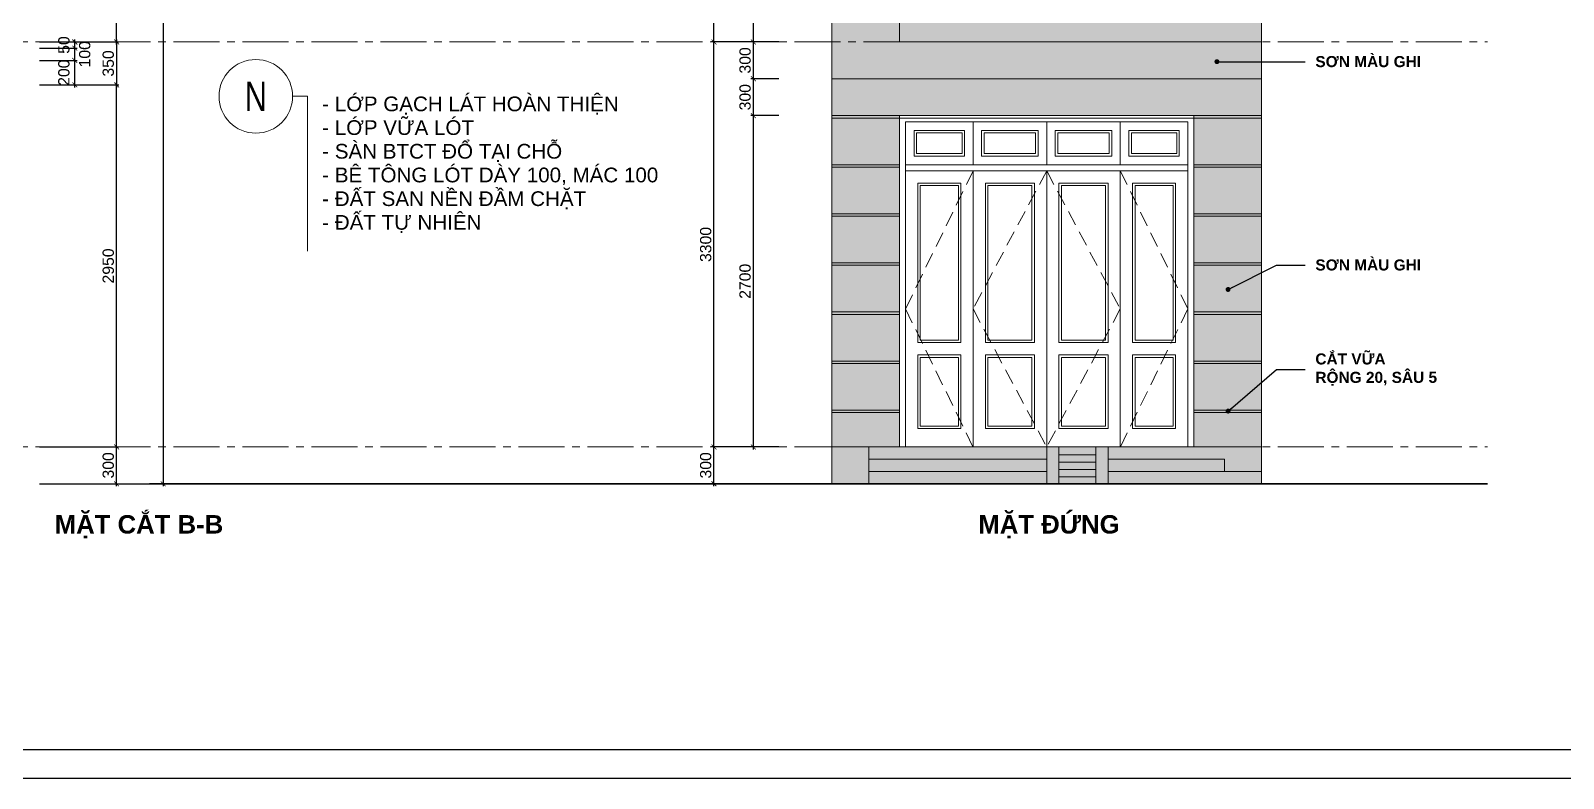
# Model space of a CAD drawing. Header units: millimetres. Extents: x 522695 to 636011, y 461124 to 505319.
# Drawn here: x 597423 to 609915, y 472365 to 478457 of the extents above; entities that cross this region are included whole.
import ezdxf
from ezdxf.enums import TextEntityAlignment as Align

# ---------------------------------------------------------------- set-up
doc = ezdxf.new("R2010")
doc.units = ezdxf.units.MM
doc.header["$LTSCALE"] = 500
doc.header["$MEASUREMENT"] = 0
doc.linetypes.add('CENTER2', pattern=[1.125, 0.75, -0.125, 0.125, -0.125])
doc.linetypes.add('DASHED2', pattern=[0.375, 0.25, -0.125])
doc.layers.get('0').update_dxf_attribs({"linetype": 'CONTINUOUS'})
doc.layers.get('DEFPOINTS').update_dxf_attribs({"color": 250, "linetype": 'CONTINUOUS'})
for name, color, linetype, lineweight in [('DH_CAT', 3, 'CONTINUOUS', 35), ('DH_HATCH', 250, 'CONTINUOUS', 5), ('DH_KHUAT', 149, 'DASHED2', 9), ('DH_KTHUOC', 8, 'CONTINUOUS', 5), ('DH_NOITHAT', 252, 'CONTINUOUS', 9), ('DH_TEXT', 4, 'CONTINUOUS', 13), ('DH_THAY', 4, 'CONTINUOUS', 13), ('DH_TRUC', 251, 'CENTER2', 5)]:
    doc.layers.add(name, color=color, linetype=linetype, lineweight=lineweight)
doc.layers.add('IN', color=5, linetype='CONTINUOUS')
doc.styles.add('arial', font='arial.ttf')
doc.styles.add('DH_ARIAL_B', font='arialbd.ttf')
doc.styles.add('DH_KITHUOC', font='arial.ttf')
doc.dimstyles.new('DH_100s', dxfattribs={"dimtxt": 230, "dimasz": 100, "dimexe": 50, "dimexo": 0, "dimgap": 50, "dimtad": 1, "dimdec": 0, "dimzin": 0, "dimdsep": 46, "dimtxsty": 'DH_KITHUOC', "dimblk1": 'ARCHTICK', "dimblk2": 'ARCHTICK', "dimsah": 1, "dimcen": 90, "dimdle": 50, "dimclrd": 8, "dimclre": 8, "dimclrt": 4, "dimadec": 0, "dimazin": 0, "dimtfac": 100, "dimtdec": 0, "dimtofl": 0, "dimtmove": 2, "dimatfit": 3, "dimldrblk": 'ARCHTICK', "dimfxl": 1, "dimtolj": 2, "dimtzin": 0, "dimarcsym": 0})

# ---------------------------------------------------------------- blocks, each defined once
blk = doc.blocks.new('KHUNGTEN_A3')
at = {"color": 3}
blk.add_lwpolyline([(0, 14850), (21000, 14850), (21000, 0), (0, 0)], close=True, dxfattribs=at)
blk.add_lwpolyline([(379.8, 14704), (20854, 14704), (20854, 146), (379.8, 146)], close=True)
blk = doc.blocks.new('_ARCHTICK')
at = {"color": 0, "linetype": 'ByBlock', "const_width": 0.15}
blk.add_lwpolyline([(-0.5, -0.5), (0.5, 0.5)], dxfattribs=at)
blk = doc.blocks.new('*D356')
at = {"layer": 'DEFPOINTS', "color": 0, "transparency": 16777216}
for p in [(597495, 475065), (598123, 475065), (597495, 474765)]:
    blk.add_point(p, dxfattribs=at)
at = {"layer": 'DH_KTHUOC', "color": 8, "lineweight": -2, "transparency": 16777216}
for p, q in [((597495, 475065), (598143, 475065)), ((598123, 474745), (598123, 475085)), ((597495, 474765), (598143, 474765))]:
    blk.add_line(p, q, dxfattribs=at)
at = {"layer": 'DH_KTHUOC', "color": 8, "lineweight": -2, "transparency": 16777216, "xscale": 40, "yscale": 40, "zscale": 40}
for p, rotation in [((598123, 475065), 90), ((598123, 474765), 270)]:
    blk.add_blockref('_ARCHTICK', p, dxfattribs=dict(at, rotation=rotation))
at = {"layer": 'DH_KTHUOC', "color": 4, "transparency": 16777216, "insert": (598056, 474915), "char_height": 92, "attachment_point": 5, "rotation": 90, "style": 'DH_KITHUOC'}
blk.add_mtext('\\A2;300', dxfattribs=at)
blk = doc.blocks.new('*D357')
at = {"layer": 'DEFPOINTS', "color": 0, "transparency": 16777216}
for p in [(597495, 478015), (598123, 478015), (597495, 475065)]:
    blk.add_point(p, dxfattribs=at)
at = {"layer": 'DH_KTHUOC', "color": 8, "lineweight": -2, "transparency": 16777216}
for p, q in [((597495, 478015), (598143, 478015)), ((598123, 475045), (598123, 478035)), ((597495, 475065), (598143, 475065))]:
    blk.add_line(p, q, dxfattribs=at)
at = {"layer": 'DH_KTHUOC', "color": 8, "lineweight": -2, "transparency": 16777216, "xscale": 40, "yscale": 40, "zscale": 40}
for p, rotation in [((598123, 478015), 90), ((598123, 475065), 270)]:
    blk.add_blockref('_ARCHTICK', p, dxfattribs=dict(at, rotation=rotation))
at = {"layer": 'DH_KTHUOC', "color": 4, "transparency": 16777216, "insert": (598056, 476540), "char_height": 92, "attachment_point": 5, "rotation": 90, "style": 'DH_KITHUOC'}
blk.add_mtext('\\A2;2950', dxfattribs=at)
blk = doc.blocks.new('*D358')
at = {"layer": 'DEFPOINTS', "color": 0, "transparency": 16777216}
for p in [(597495, 478215), (597783, 478215), (597495, 478015)]:
    blk.add_point(p, dxfattribs=at)
at = {"layer": 'DH_KTHUOC', "color": 8, "lineweight": -2, "transparency": 16777216}
for p, q in [((597495, 478215), (597803, 478215)), ((597783, 477995), (597783, 478235)), ((597495, 478015), (597803, 478015))]:
    blk.add_line(p, q, dxfattribs=at)
at = {"layer": 'DH_KTHUOC', "color": 8, "lineweight": -2, "transparency": 16777216, "xscale": 40, "yscale": 40, "zscale": 40}
for p, rotation in [((597783, 478215), 90), ((597783, 478015), 270)]:
    blk.add_blockref('_ARCHTICK', p, dxfattribs=dict(at, rotation=rotation))
at = {"layer": 'DH_KTHUOC', "color": 4, "transparency": 16777216, "insert": (597694, 478115), "char_height": 92, "attachment_point": 5, "rotation": 90, "style": 'DH_KITHUOC'}
blk.add_mtext('\\A2;200', dxfattribs=at)
blk = doc.blocks.new('*D359')
at = {"layer": 'DEFPOINTS', "color": 0, "transparency": 16777216}
for p in [(597495, 478315), (597783, 478315), (597495, 478215)]:
    blk.add_point(p, dxfattribs=at)
at = {"layer": 'DH_KTHUOC', "color": 8, "lineweight": -2, "transparency": 16777216}
for p, q in [((597495, 478315), (597803, 478315)), ((597783, 478195), (597783, 478335)), ((597495, 478215), (597803, 478215))]:
    blk.add_line(p, q, dxfattribs=at)
at = {"layer": 'DH_KTHUOC', "color": 8, "lineweight": -2, "transparency": 16777216, "xscale": 40, "yscale": 40, "zscale": 40}
for p, rotation in [((597783, 478315), 90), ((597783, 478215), 270)]:
    blk.add_blockref('_ARCHTICK', p, dxfattribs=dict(at, rotation=rotation))
at = {"layer": 'DH_KTHUOC', "color": 4, "transparency": 16777216, "insert": (597864, 478265), "char_height": 92, "attachment_point": 5, "rotation": 90, "style": 'DH_KITHUOC'}
blk.add_mtext('\\A2;100', dxfattribs=at)
blk = doc.blocks.new('*D360')
at = {"layer": 'DEFPOINTS', "color": 0, "transparency": 16777216}
for p in [(597495, 478365), (597495, 478315), (597783, 478365)]:
    blk.add_point(p, dxfattribs=at)
at = {"layer": 'DH_KTHUOC', "color": 8, "lineweight": -2, "transparency": 16777216}
for p, q in [((597495, 478365), (597803, 478365)), ((597495, 478315), (597803, 478315)), ((597783, 478295), (597783, 478385))]:
    blk.add_line(p, q, dxfattribs=at)
at = {"layer": 'DH_KTHUOC', "color": 8, "lineweight": -2, "transparency": 16777216, "xscale": 40, "yscale": 40, "zscale": 40}
for p, rotation in [((597783, 478365), 90), ((597783, 478315), 270)]:
    blk.add_blockref('_ARCHTICK', p, dxfattribs=dict(at, rotation=rotation))
at = {"layer": 'DH_KTHUOC', "color": 4, "transparency": 16777216, "insert": (597694, 478340), "char_height": 92, "attachment_point": 5, "rotation": 90, "style": 'DH_KITHUOC'}
blk.add_mtext('\\A2;50', dxfattribs=at)
blk = doc.blocks.new('*D361')
at = {"layer": 'DEFPOINTS', "color": 0, "transparency": 16777216}
for p in [(597495, 481015), (598123, 481015), (597495, 478365)]:
    blk.add_point(p, dxfattribs=at)
at = {"layer": 'DH_KTHUOC', "color": 8, "lineweight": -2, "transparency": 16777216}
for p, q in [((597495, 481015), (598143, 481015)), ((598123, 478345), (598123, 481035)), ((597495, 478365), (598143, 478365))]:
    blk.add_line(p, q, dxfattribs=at)
at = {"layer": 'DH_KTHUOC', "color": 8, "lineweight": -2, "transparency": 16777216, "xscale": 40, "yscale": 40, "zscale": 40}
for p, rotation in [((598123, 481015), 90), ((598123, 478365), 270)]:
    blk.add_blockref('_ARCHTICK', p, dxfattribs=dict(at, rotation=rotation))
at = {"layer": 'DH_KTHUOC', "color": 4, "transparency": 16777216, "insert": (598056, 479690), "char_height": 92, "attachment_point": 5, "rotation": 90, "style": 'DH_KITHUOC'}
blk.add_mtext('\\A2;2650', dxfattribs=at)
blk = doc.blocks.new('*D383')
at = {"layer": 'DEFPOINTS', "color": 0, "transparency": 16777216}
for p in [(597495, 478365), (597495, 478015), (598123, 478015)]:
    blk.add_point(p, dxfattribs=at)
at = {"layer": 'DH_KTHUOC', "color": 8, "lineweight": -2, "transparency": 16777216}
for p, q in [((597495, 478365), (598143, 478365)), ((598123, 478385), (598123, 477995)), ((597495, 478015), (598143, 478015))]:
    blk.add_line(p, q, dxfattribs=at)
at = {"layer": 'DH_KTHUOC', "color": 8, "lineweight": -2, "transparency": 16777216, "xscale": 40, "yscale": 40, "zscale": 40}
for p, rotation in [((598123, 478365), 90), ((598123, 478015), 270)]:
    blk.add_blockref('_ARCHTICK', p, dxfattribs=dict(at, rotation=rotation))
at = {"layer": 'DH_KTHUOC', "color": 4, "transparency": 16777216, "insert": (598056, 478190), "char_height": 92, "attachment_point": 5, "rotation": 90, "style": 'DH_KITHUOC'}
blk.add_mtext('\\A2;350', dxfattribs=at)
blk = doc.blocks.new('*D392')
at = {"layer": 'DEFPOINTS', "color": 0, "transparency": 16777216}
for p in [(597495, 493615), (597495, 474765), (598503, 474765)]:
    blk.add_point(p, dxfattribs=at)
at = {"layer": 'DH_KTHUOC', "color": 8, "lineweight": -2, "transparency": 16777216}
for p, q in [((597495, 493615), (598523, 493615)), ((598503, 493635), (598503, 474745)), ((597495, 474765), (598523, 474765))]:
    blk.add_line(p, q, dxfattribs=at)
at = {"layer": 'DH_KTHUOC', "color": 8, "lineweight": -2, "transparency": 16777216, "xscale": 40, "yscale": 40, "zscale": 40}
for p, rotation in [((598503, 493615), 90), ((598503, 474765), 270)]:
    blk.add_blockref('_ARCHTICK', p, dxfattribs=dict(at, rotation=rotation))
at = {"layer": 'DH_KTHUOC', "color": 4, "transparency": 16777216, "insert": (598436, 484190), "char_height": 92, "attachment_point": 5, "rotation": 90, "style": 'DH_KITHUOC'}
blk.add_mtext('\\A2;18850', dxfattribs=at)
blk = doc.blocks.new('*D677')
at = {"layer": 'DEFPOINTS', "color": 0, "transparency": 16777216}
for p in [(602992, 475065), (603520, 475065), (603520, 474765)]:
    blk.add_point(p, dxfattribs=at)
at = {"layer": 'DH_KTHUOC', "color": 8, "lineweight": -2, "transparency": 16777216}
for p, q in [((603520, 475065), (602972, 475065)), ((602992, 474745), (602992, 475085)), ((603520, 474765), (602972, 474765))]:
    blk.add_line(p, q, dxfattribs=at)
at = {"layer": 'DH_KTHUOC', "color": 8, "lineweight": -2, "transparency": 16777216, "xscale": 40, "yscale": 40, "zscale": 40}
for p, rotation in [((602992, 475065), 90), ((602992, 474765), 270)]:
    blk.add_blockref('_ARCHTICK', p, dxfattribs=dict(at, rotation=rotation))
at = {"layer": 'DH_KTHUOC', "color": 4, "transparency": 16777216, "insert": (602925, 474915), "char_height": 92, "attachment_point": 5, "rotation": 90, "style": 'DH_KITHUOC'}
blk.add_mtext('\\A2;300', dxfattribs=at)
blk = doc.blocks.new('*D678')
at = {"layer": 'DEFPOINTS', "color": 0, "transparency": 16777216}
for p in [(603313, 477765), (603520, 477765), (603520, 475065)]:
    blk.add_point(p, dxfattribs=at)
at = {"layer": 'DH_KTHUOC', "color": 8, "lineweight": -2, "transparency": 16777216}
for p, q in [((603520, 477765), (603293, 477765)), ((603313, 475045), (603313, 477785)), ((603520, 475065), (603293, 475065))]:
    blk.add_line(p, q, dxfattribs=at)
at = {"layer": 'DH_KTHUOC', "color": 8, "lineweight": -2, "transparency": 16777216, "xscale": 40, "yscale": 40, "zscale": 40}
for p, rotation in [((603313, 477765), 90), ((603313, 475065), 270)]:
    blk.add_blockref('_ARCHTICK', p, dxfattribs=dict(at, rotation=rotation))
at = {"layer": 'DH_KTHUOC', "color": 4, "transparency": 16777216, "insert": (603246, 476415), "char_height": 92, "attachment_point": 5, "rotation": 90, "style": 'DH_KITHUOC'}
blk.add_mtext('\\A2;2700', dxfattribs=at)
blk = doc.blocks.new('*D679')
at = {"layer": 'DEFPOINTS', "color": 0, "transparency": 16777216}
for p in [(603313, 478065), (603520, 478065), (603520, 477765)]:
    blk.add_point(p, dxfattribs=at)
at = {"layer": 'DH_KTHUOC', "color": 8, "lineweight": -2, "transparency": 16777216}
for p, q in [((603520, 478065), (603293, 478065)), ((603313, 477745), (603313, 478085)), ((603520, 477765), (603293, 477765))]:
    blk.add_line(p, q, dxfattribs=at)
at = {"layer": 'DH_KTHUOC', "color": 8, "lineweight": -2, "transparency": 16777216, "xscale": 40, "yscale": 40, "zscale": 40}
for p, rotation in [((603313, 478065), 90), ((603313, 477765), 270)]:
    blk.add_blockref('_ARCHTICK', p, dxfattribs=dict(at, rotation=rotation))
at = {"layer": 'DH_KTHUOC', "color": 4, "transparency": 16777216, "insert": (603246, 477915), "char_height": 92, "attachment_point": 5, "rotation": 90, "style": 'DH_KITHUOC'}
blk.add_mtext('\\A2;300', dxfattribs=at)
blk = doc.blocks.new('*D680')
at = {"layer": 'DEFPOINTS', "color": 0, "transparency": 16777216}
for p in [(603313, 478365), (603520, 478365), (603520, 478065)]:
    blk.add_point(p, dxfattribs=at)
at = {"layer": 'DH_KTHUOC', "color": 8, "lineweight": -2, "transparency": 16777216}
for p, q in [((603520, 478365), (603293, 478365)), ((603313, 478045), (603313, 478385)), ((603520, 478065), (603293, 478065))]:
    blk.add_line(p, q, dxfattribs=at)
at = {"layer": 'DH_KTHUOC', "color": 8, "lineweight": -2, "transparency": 16777216, "xscale": 40, "yscale": 40, "zscale": 40}
for p, rotation in [((603313, 478365), 90), ((603313, 478065), 270)]:
    blk.add_blockref('_ARCHTICK', p, dxfattribs=dict(at, rotation=rotation))
at = {"layer": 'DH_KTHUOC', "color": 4, "transparency": 16777216, "insert": (603246, 478215), "char_height": 92, "attachment_point": 5, "rotation": 90, "style": 'DH_KITHUOC'}
blk.add_mtext('\\A2;300', dxfattribs=at)
blk = doc.blocks.new('*D681')
at = {"layer": 'DEFPOINTS', "color": 0, "transparency": 16777216}
for p in [(603313, 479215), (603520, 479215), (603520, 478365)]:
    blk.add_point(p, dxfattribs=at)
at = {"layer": 'DH_KTHUOC', "color": 8, "lineweight": -2, "transparency": 16777216}
for p, q in [((603520, 479215), (603293, 479215)), ((603313, 478345), (603313, 479235)), ((603520, 478365), (603293, 478365))]:
    blk.add_line(p, q, dxfattribs=at)
at = {"layer": 'DH_KTHUOC', "color": 8, "lineweight": -2, "transparency": 16777216, "xscale": 40, "yscale": 40, "zscale": 40}
for p, rotation in [((603313, 479215), 90), ((603313, 478365), 270)]:
    blk.add_blockref('_ARCHTICK', p, dxfattribs=dict(at, rotation=rotation))
at = {"layer": 'DH_KTHUOC', "color": 4, "transparency": 16777216, "insert": (603246, 478790), "char_height": 92, "attachment_point": 5, "rotation": 90, "style": 'DH_KITHUOC'}
blk.add_mtext('\\A2;850', dxfattribs=at)
blk = doc.blocks.new('*D700')
at = {"layer": 'DEFPOINTS', "color": 0, "transparency": 16777216}
for p in [(602992, 478365), (603520, 478365), (603520, 475065)]:
    blk.add_point(p, dxfattribs=at)
at = {"layer": 'DH_KTHUOC', "color": 8, "lineweight": -2, "transparency": 16777216}
for p, q in [((603520, 478365), (602972, 478365)), ((602992, 475045), (602992, 478385)), ((603520, 475065), (602972, 475065))]:
    blk.add_line(p, q, dxfattribs=at)
at = {"layer": 'DH_KTHUOC', "color": 8, "lineweight": -2, "transparency": 16777216, "xscale": 40, "yscale": 40, "zscale": 40}
for p, rotation in [((602992, 478365), 90), ((602992, 475065), 270)]:
    blk.add_blockref('_ARCHTICK', p, dxfattribs=dict(at, rotation=rotation))
at = {"layer": 'DH_KTHUOC', "color": 4, "transparency": 16777216, "insert": (602925, 476715), "char_height": 92, "attachment_point": 5, "rotation": 90, "style": 'DH_KITHUOC'}
blk.add_mtext('\\A2;3300', dxfattribs=at)
blk = doc.blocks.new('*D701')
at = {"layer": 'DEFPOINTS', "color": 0, "transparency": 16777216}
for p in [(602992, 481365), (603520, 481365), (603520, 478365)]:
    blk.add_point(p, dxfattribs=at)
at = {"layer": 'DH_KTHUOC', "color": 8, "lineweight": -2, "transparency": 16777216}
for p, q in [((603520, 481365), (602972, 481365)), ((602992, 478345), (602992, 481385)), ((603520, 478365), (602972, 478365))]:
    blk.add_line(p, q, dxfattribs=at)
at = {"layer": 'DH_KTHUOC', "color": 8, "lineweight": -2, "transparency": 16777216, "xscale": 40, "yscale": 40, "zscale": 40}
for p, rotation in [((602992, 481365), 90), ((602992, 478365), 270)]:
    blk.add_blockref('_ARCHTICK', p, dxfattribs=dict(at, rotation=rotation))
at = {"layer": 'DH_KTHUOC', "color": 4, "transparency": 16777216, "insert": (602925, 479865), "char_height": 92, "attachment_point": 5, "rotation": 90, "style": 'DH_KITHUOC'}
blk.add_mtext('\\A2;3000', dxfattribs=at)

msp = doc.modelspace()

# ---------------------------------------------------------------- hatches: boundary and pattern name
at = {"layer": 'DH_HATCH', "true_color": 0xadadad}
msp.add_hatch(color=253, dxfattribs=at).paths.add_polyline_path([(604503.8, 487665), (604503.8, 491065), (607453.8, 491065), (607453.8, 491265), (603953.8, 491265), (603953.8, 478065), (607453.8, 478065), (607453.8, 478365), (604503.8, 478365)])
at = {"layer": 'DH_HATCH', "true_color": 0xe6e6e6}
h = msp.add_hatch(color=254, dxfattribs=at)
h.dxf.hatch_style = 1
h.paths.add_polyline_path([(606843.8, 486915), (606843.8, 486815), (606743.8, 486815), (606743.8, 485215), (606743.8, 483915), (606843.8, 483915), (606843.8, 483815), (606743.8, 483815), (606743.8, 482215), (606743.8, 480915), (606843.8, 480915), (606843.8, 480815), (606743.8, 480815), (606743.8, 479215), (605143.8, 479215), (605143.8, 480815), (605043.8, 480815), (605043.8, 480915), (605143.8, 480915), (605143.8, 482215), (605143.8, 483815), (605043.8, 483815), (605043.8, 483915), (605143.8, 483915), (605143.8, 485215), (605143.8, 486815), (605043.8, 486815), (605043.8, 486915)], flags=16)
h.paths.add_polyline_path([(606693.8, 486765), (606693.8, 485265), (605193.8, 485265), (605193.8, 486765)], flags=0)
h.paths.add_polyline_path([(606063.8, 486665), (605823.8, 486665), (605823.8, 486040), (606063.8, 486040)], flags=0)
h.paths.add_polyline_path([(606293.8, 486665), (606593.8, 486665), (606593.8, 485365), (606293.8, 485365)], flags=0)
h.paths.add_polyline_path([(605593.8, 486665), (605593.8, 485365), (605293.8, 485365), (605293.8, 486665)], flags=0)
h.paths.add_polyline_path([(606693.8, 483765), (606693.8, 482265), (605193.8, 482265), (605193.8, 483765)], flags=0)
h.paths.add_polyline_path([(606063.8, 483665), (606063.8, 482365), (605823.8, 482365), (605823.8, 483665)], flags=0)
h.paths.add_polyline_path([(606293.8, 483665), (606593.8, 483665), (606593.8, 482365), (606293.8, 482365)], flags=0)
h.paths.add_polyline_path([(605593.8, 483665), (605593.8, 482365), (605293.8, 482365), (605293.8, 483665)], flags=0)
h.paths.add_polyline_path([(606693.8, 480765), (606693.8, 479265), (605193.8, 479265), (605193.8, 480765)], flags=0)
h.paths.add_polyline_path([(606063.8, 480665), (606063.8, 479365), (605823.8, 479365), (605823.8, 480665)], flags=0)
h.paths.add_polyline_path([(606293.8, 480665), (606593.8, 480665), (606593.8, 479365), (606293.8, 479365)], flags=0)
h.paths.add_polyline_path([(605593.8, 480665), (605593.8, 479365), (605293.8, 479365), (605293.8, 480665)], flags=0)
h.paths.add_polyline_path([(605043.8, 489815), (605043.8, 489915), (606843.8, 489915), (606843.8, 489815)])
h.paths.add_polyline_path([(606743.8, 488215), (605143.8, 488215), (605143.8, 489815), (606743.8, 489815)])
h.paths.add_polyline_path([(607453.8, 490665), (604503.8, 490665), (604503.8, 478365), (607453.8, 478365)])
h.paths.add_polyline_path([(606743.8, 486915), (605143.8, 486915), (605143.8, 488215), (606743.8, 488215)])
at = {"layer": 'DH_HATCH', "true_color": 0x575757}
h = msp.add_hatch(color=251, dxfattribs=at)
h.dxf.hatch_style = 1
h.paths.add_polyline_path([(607453.8, 478065), (603953.8, 478065), (603953.8, 475065), (604253.8, 475065), (604503.8, 475065), (604503.8, 477765), (606903.8, 477765), (606903.8, 475065), (607453.8, 475065)])
at = {"layer": 'DH_HATCH'}
h = msp.add_hatch(dxfattribs=at)
h.set_pattern_fill('_USER,_O', color=253, scale=400, pattern_type=0)
h.set_pattern_definition([(0, (604503.8, 477765), (0, 400), [])])
h.paths.add_polyline_path([(607453.8, 478065), (603953.8, 478065), (603953.8, 475065), (604253.8, 475065), (604503.8, 475065), (604503.8, 477765), (606903.8, 477765), (606903.8, 475065), (607453.8, 475065)])
h = msp.add_hatch(dxfattribs=at)
h.set_pattern_fill('_USER,_O', color=253, scale=400, pattern_type=0)
h.set_pattern_definition([(0, (604503.8, 477745), (0, 400), [])])
h.paths.add_polyline_path([(607453.8, 478045), (603953.8, 478045), (603953.8, 475045), (604253.8, 475045), (604503.8, 475045), (604503.8, 477745), (606903.8, 477745), (606903.8, 475045), (607453.8, 475045)])
h = msp.add_hatch(dxfattribs=at)
h.set_pattern_fill('AR-CONC,_O', color=256, scale=10)
h.set_pattern_definition([(50, (603953.82, 474765), (71.726, -6.2752), [7.5, -82.5]), (355, (603953.82, 474765), (-13.8751, 75.2192), [6, -66]), (100.4514, (603959.794, 474764.48), (57.851, 68.944), [6.374, -70.1142]), (46.1842, (603953.82, 474785), (106.724, -16.552), [11.25, -123.75]), (96.6356, (603962.71, 474783.62), (93.4663, 97.4118), [9.561, -105.1713]), (351.1842, (603953.82, 474785), (93.4662, 97.412), [9, -99]), (21, (603963.82, 474780), (59.6907, -40.2619), [7.5, -82.5]), (326, (603963.82, 474780), (24.3315, 72.515), [6, -66]), (71.4514, (603968.79, 474776.645), (84.0223, 32.253), [6.374, -70.1142]), (37.5, (603953.817, 474765), (1.21599, 33.28939), [0, -65.2, 0, -67, 0, -66.25]), (7.5, (603953.817, 474765), (26.30695, 39.44117), [0, -38.2, 0, -63.7, 0, -25.25]), (327.5, (603931.517, 474765), (53.38224, -2.25549), [0, -25, 0, -78, 0, -103.5]), (317.5, (603921.517, 474765), (58.3186, 10.0105), [0, -32.5, 0, -51.8, 0, -73.5])])
h.paths.add_polyline_path([(604253.8, 475065), (603953.8, 475065), (603953.8, 474765), (604253.8, 474765)])
h.paths.add_polyline_path([(605703.8, 475065), (604503.8, 475065), (604253.8, 475065), (604253.8, 474965), (605703.8, 474965)])
h.paths.add_polyline_path([(605703.8, 474965), (604253.8, 474965), (604253.8, 474865), (605703.8, 474865)])
h.paths.add_polyline_path([(605703.8, 474865), (604253.8, 474865), (604253.8, 474765), (605703.8, 474765)])
h.paths.add_polyline_path([(607453.8, 475065), (606903.8, 475065), (606303.8, 475065), (606303.8, 474965), (607153.8, 474965), (607153.8, 474865), (607453.8, 474865)])
h.paths.add_polyline_path([(607153.8, 474965), (606303.8, 474965), (606303.8, 474865), (607153.8, 474865)], flags=17)
h.paths.add_polyline_path([(607453.8, 474865), (606303.8, 474865), (606303.8, 474765), (607453.8, 474765)])
h.paths.add_polyline_path([(605803.8, 475065), (605703.8, 475065), (605703.8, 474765), (605803.8, 474765)])
h.paths.add_polyline_path([(606203.8, 474822.2), (605803.8, 474822.2), (605803.8, 474765), (606203.8, 474765)])
h.paths.add_polyline_path([(606203.8, 474882.2), (605803.8, 474882.2), (605803.8, 474822.2), (606203.8, 474822.2)])
h.paths.add_polyline_path([(606203.8, 474942.2), (605803.8, 474942.2), (605803.8, 474882.2), (606203.8, 474882.2)])
h.paths.add_polyline_path([(606203.8, 475002.2), (605803.8, 475002.2), (605803.8, 474942.2), (606203.8, 474942.2)])
h.paths.add_polyline_path([(606203.8, 475065), (605803.8, 475065), (605803.8, 475002.2), (606203.8, 475002.2)])
h.paths.add_polyline_path([(606303.8, 475065), (606203.8, 475065), (606203.8, 474765), (606303.8, 474765)])

# ---------------------------------------------------------------- linework, layer by layer
at = {"layer": 'DH_CAT'}
msp.add_lwpolyline([(598390.6, 474765), (609296.2, 474765)], dxfattribs=at)
at = {"layer": 'DH_KHUAT'}
for points in [[(605103.8, 477315), (604553.8, 476190), (605103.8, 475065)], [(605703.8, 477315), (605103.8, 476190), (605703.8, 475065)], [(605703.8, 477315), (606303.8, 476190), (605703.8, 475065)], [(606303.8, 477315), (606853.8, 476190), (606303.8, 475065)]]:
    msp.add_lwpolyline(points, dxfattribs=at)
at = {"layer": 'DH_NOITHAT'}
for points in [[(604553.8, 475065), (604553.8, 477715), (606853.8, 477715), (606853.8, 475065)], [(605103.8, 477365), (605103.8, 477715)], [(605703.8, 477365), (605703.8, 477715)], [(606303.8, 477365), (606303.8, 477715)], [(604553.8, 477365), (606853.8, 477365)], [(604553.8, 477315), (606853.8, 477315)], [(605103.8, 475065), (605103.8, 477315)], [(605703.8, 475065), (605703.8, 477315)], [(606303.8, 475065), (606303.8, 477315)], [(604253.8, 475065), (604503.8, 475065)], [(605803.8, 474765), (605803.8, 475065)], [(606103.8, 474765), (606103.8, 475065)], [(606903.8, 475065), (607453.8, 475065)], [(605803.8, 475002.2), (606103.8, 475002.2)], [(605803.8, 474942.2), (606103.8, 474942.2)], [(605803.8, 474882.2), (606103.8, 474882.2)], [(605803.8, 474822.2), (606103.8, 474822.2)]]:
    msp.add_lwpolyline(points, dxfattribs=at)
for points in [[(604623.8, 477645), (605033.8, 477645), (605033.8, 477435), (604623.8, 477435)], [(605173.8, 477645), (605633.8, 477645), (605633.8, 477435), (605173.8, 477435)], [(606233.8, 477645), (605773.8, 477645), (605773.8, 477435), (606233.8, 477435)], [(606783.8, 477645), (606373.8, 477645), (606373.8, 477435), (606783.8, 477435)], [(605003.8, 477215), (604653.8, 477215), (604653.8, 475915), (605003.8, 475915)], [(605603.8, 477215), (605203.8, 477215), (605203.8, 475915), (605603.8, 475915)], [(605803.8, 477215), (606203.8, 477215), (606203.8, 475915), (605803.8, 475915)], [(606403.8, 477215), (606753.8, 477215), (606753.8, 475915), (606403.8, 475915)], [(605003.8, 475815), (604653.8, 475815), (604653.8, 475215), (605003.8, 475215)], [(605603.8, 475815), (605203.8, 475815), (605203.8, 475215), (605603.8, 475215)], [(605803.8, 475815), (606203.8, 475815), (606203.8, 475215), (605803.8, 475215)], [(606403.8, 475815), (606753.8, 475815), (606753.8, 475215), (606403.8, 475215)]]:
    msp.add_lwpolyline(points, close=True, dxfattribs=at)
at = {"layer": 'DH_NOITHAT', "color": 250}
for points in [[(604643.8, 477625), (605013.8, 477625), (605013.8, 477455), (604643.8, 477455)], [(605193.8, 477625), (605613.8, 477625), (605613.8, 477455), (605193.8, 477455)], [(606213.8, 477625), (605793.8, 477625), (605793.8, 477455), (606213.8, 477455)], [(606763.8, 477625), (606393.8, 477625), (606393.8, 477455), (606763.8, 477455)], [(604983.8, 477195), (604673.8, 477195), (604673.8, 475935), (604983.8, 475935)], [(605583.8, 477195), (605223.8, 477195), (605223.8, 475935), (605583.8, 475935)], [(605823.8, 477195), (606183.8, 477195), (606183.8, 475935), (605823.8, 475935)], [(606423.8, 477195), (606733.8, 477195), (606733.8, 475935), (606423.8, 475935)], [(604983.8, 475795), (604673.8, 475795), (604673.8, 475235), (604983.8, 475235)], [(605583.8, 475795), (605223.8, 475795), (605223.8, 475235), (605583.8, 475235)], [(605823.8, 475795), (606183.8, 475795), (606183.8, 475235), (605823.8, 475235)], [(606423.8, 475795), (606733.8, 475795), (606733.8, 475235), (606423.8, 475235)]]:
    msp.add_lwpolyline(points, close=True, dxfattribs=at)
at = {"layer": 'DH_TEXT'}
msp.add_lwpolyline([(599558.2, 477922.2), (599678.2, 477922.2), (599678.2, 476660.6)], dxfattribs=at)
msp.add_circle((599258.2, 477922.2), 300, dxfattribs=at)
at = {"layer": 'DH_THAY'}
for points in [[(603953.8, 474765), (603953.8, 493065)], [(607453.8, 474765), (607453.8, 493065)], [(604503.8, 478365), (604503.8, 490665)], [(604503.8, 478365), (607453.8, 478365)], [(603953.8, 478065), (607453.8, 478065)], [(604503.8, 475065), (604503.8, 477765), (606903.8, 477765), (606903.8, 475065)], [(604253.8, 474765), (604253.8, 475065), (603953.8, 475065)], [(604503.8, 475065), (606903.8, 475065)], [(605703.8, 474765), (605703.8, 475065)], [(606203.8, 474765), (606203.8, 475065)], [(604253.8, 474965), (605703.8, 474965)], [(606203.8, 474965), (607153.8, 474965), (607153.8, 474865)], [(604253.8, 474865), (605703.8, 474865)], [(606203.8, 474865), (607453.8, 474865)]]:
    msp.add_lwpolyline(points, dxfattribs=at)
at = {"layer": 'DH_TRUC'}
for points in [[(585086.5, 478365), (609296.2, 478365)], [(585086.5, 475065), (609296.2, 475065)]]:
    msp.add_lwpolyline(points, dxfattribs=at)
at = {"layer": 'IN'}
msp.add_lwpolyline([(582372.2, 495887.2), (615636.2, 495887.2), (615636.2, 472364.8), (582372.2, 472364.8)], close=True, dxfattribs=at)

# ---------------------------------------------------------------- block references
at = {"xscale": 1.584000000078231, "yscale": 1.584000000078231, "zscale": 1.584000000078231}
msp.add_blockref('KHUNGTEN_A3', (582372.2, 472364.8), dxfattribs=at)

# ---------------------------------------------------------------- texts
at = {"layer": 'DH_TEXT', "style": 'arial', "width": 0.75}
msp.add_text('N', height=240, dxfattribs=at).set_placement((599258.2, 477922.2), align=Align.MIDDLE_CENTER)
at = {"layer": 'DH_TEXT', "style": 'DH_ARIAL_B'}
for s, insert, char_height, width, attachment_point in [('SƠN MÀU GHI', (607893.5, 478204.6), 90, 1213.341, 4), ('SƠN MÀU GHI', (607893.5, 476547.6), 90, 1213.341, 4), ('CẮT VỮA \\PRỘNG 20, SÂU 5', (607893.5, 475695.6), 90, 1213.341, 4), ('MẶT CẮT B-B', (598306, 474415.1), 150, 2416.682, 5), ('MẶT ĐỨNG', (605722.7, 474415.1), 150, 2416.682, 5)]:
    msp.add_mtext(s, dxfattribs=dict(at, insert=insert, char_height=char_height, width=width, attachment_point=attachment_point))
at = {"layer": 'DH_TEXT', "ltscale": 0.5, "insert": (599799.4, 477364.7), "char_height": 120, "width": 2980.475, "attachment_point": 4, "line_spacing_factor": 0.965075, "style": 'arial'}
msp.add_mtext('- LỚP GẠCH LÁT HOÀN THIỆN\\P- LỚP VỮA LÓT\\P- SÀN BTCT ĐỔ TẠI CHỖ\\P- BÊ TÔNG LÓT DÀY 100, MÁC 100\\P- ĐẤT SAN NỀN ĐẦM CHẶT\\P- ĐẤT TỰ NHIÊN', dxfattribs=at)

# ---------------------------------------------------------------- dimensions: what is measured, and where the dimension line sits
at = {"layer": 'DH_KTHUOC'}
for base, p1, p2, picture, middle in [((598503, 474765), (597494.8, 493615), (597494.8, 474765), '*D392', (598436.1, 484190)), ((602992, 481365), (603519.8, 478365), (603519.8, 481365), '*D701', (602925, 479865)), ((598123, 481015), (597494.8, 478365), (597494.8, 481015), '*D361', (598056.1, 479690)), ((603312.9, 479215), (603519.8, 478365), (603519.8, 479215), '*D681', (603245.9, 478790)), ((598123, 478015), (597494.8, 478365), (597494.8, 478015), '*D383', (598056, 478190)), ((602992, 478365), (603519.8, 475065), (603519.8, 478365), '*D700', (602925, 476715)), ((603312.9, 478365), (603519.8, 478065), (603519.8, 478365), '*D680', (603245.9, 478215)), ((603312.9, 478065), (603519.8, 477765), (603519.8, 478065), '*D679', (603245.9, 477915)), ((598123, 478015), (597494.8, 475065), (597494.8, 478015), '*D357', (598056.1, 476540)), ((603312.9, 477765), (603519.8, 475065), (603519.8, 477765), '*D678', (603245.9, 476415)), ((598123, 475065), (597494.8, 474765), (597494.8, 475065), '*D356', (598056, 474915)), ((602992, 475065), (603519.8, 474765), (603519.8, 475065), '*D677', (602925, 474915))]:
    dim = msp.add_linear_dim(base=base, p1=p1, p2=p2, angle=90, dimstyle='DH_100s', override={"dimscale": 0.4, "dimarcsym": 2}, dxfattribs=at)
    dim.commit()
    dim.dimension.update_dxf_attribs({"geometry": picture, "text_midpoint": middle})
for base, p1, p2, picture, middle in [((597782.8, 478365), (597494.8, 478315), (597494.8, 478365), '*D360', (597694.3, 478340)), ((597782.8, 478315), (597494.8, 478215), (597494.8, 478315), '*D359', (597864.2, 478265)), ((597782.8, 478215), (597494.8, 478015), (597494.8, 478215), '*D358', (597694.3, 478115))]:
    dim = msp.add_linear_dim(base=base, p1=p1, p2=p2, angle=90, dimstyle='DH_100s', override={"dimscale": 0.4, "dimarcsym": 2}, dxfattribs=at)
    dim.commit()
    dim.dimension.update_dxf_attribs({"geometry": picture, "text_midpoint": middle, "dimtype": 128})

# ---------------------------------------------------------------- leaders
for points in [[(607091.3, 478204.6), (607810.3, 478204.6)], [(607182, 476348.3), (607578, 476547.6), (607810.3, 476547.6)], [(607182, 475357.3), (607578, 475695.6), (607810.3, 475695.6)]]:
    msp.add_leader(points, dimstyle='DH_100s', override={"dimscale": 0.4, "dimclrd": 7, "dimldrblk": 'DOT', "dimarcsym": 2}, dxfattribs=at)

doc.saveas('drawing.dxf')
